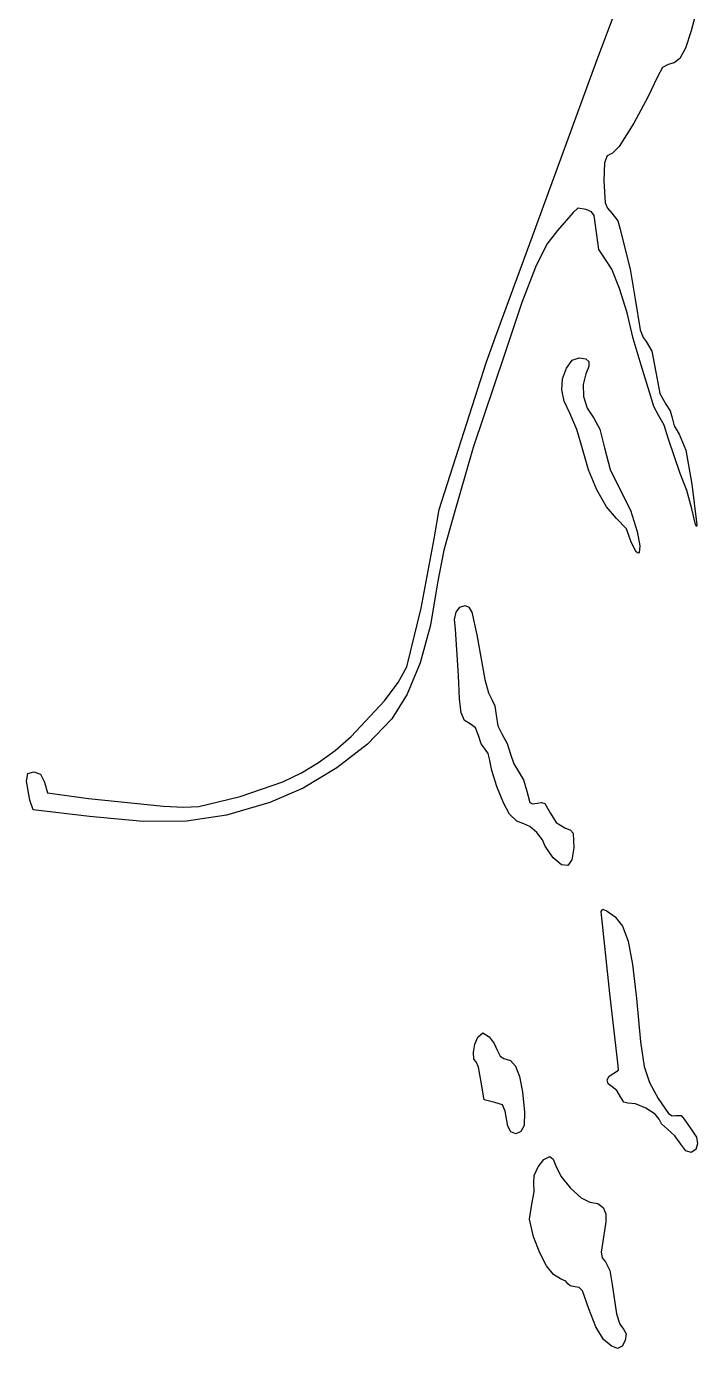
# Model space of a CAD drawing. Extents: x 17 to 207, y -112 to 170.
# Drawn here: x 16.7 to 74.8, y -106.4 to 8.1 of the extents above; entities that cross this region are included whole.
import ezdxf

# ---------------------------------------------------------------- set-up
doc = ezdxf.new("R2010")
doc.units = 0

msp = doc.modelspace()

# ---------------------------------------------------------------- linework, layer by layer
at = {"layer": 'Layer 1'}
for p, q in [((66.076618, 5.180783), (67.781497, 9.696338)), ((74.596749, 9.102528), (74.221039, 7.664194)), ((74.221039, 7.664194), (73.707179, 6.188791)), ((73.707179, 6.188791), (73.239684, 5.28069)), ((60.456631, -10.200328), (66.076618, 5.180783)), ((72.231064, 4.75745), (71.726901, 4.493131)), ((72.748076, 4.911151), (72.231064, 4.75745)), ((73.239684, 5.28069), (72.748076, 4.911151)), ((71.284747, 3.699116), (70.457782, 1.935227)), ((71.726901, 4.493131), (71.284747, 3.699116)), ((70.457782, 1.935227), (69.254305, -0.328844)), ((69.254305, -0.328844), (67.980964, -2.331729)), ((66.926982, -3.144773), (66.724556, -3.754034)), ((67.392753, -2.927879), (66.926982, -3.144773)), ((67.980964, -2.331729), (67.392753, -2.927879)), ((66.724556, -3.754034), (66.64476, -5.299624)), ((66.64476, -5.299624), (66.759828, -7.209683)), ((64.397915, -7.674739), (63.993333, -8.065656)), ((65.122222, -7.808692), (64.397915, -7.674739)), ((65.574223, -8.008004), (65.122222, -7.808692)), ((65.828926, -8.303932), (65.574223, -8.008004)), ((66.759828, -7.209683), (66.972648, -7.693899)), ((66.972648, -7.693899), (67.350315, -8.108356)), ((63.993333, -8.065656), (62.639425, -9.616185)), ((66.017041, -9.782555), (65.828926, -8.303932)), ((67.350315, -8.108356), (67.85358, -8.783527)), ((67.85358, -8.783527), (68.055871, -9.490342)), ((57.281967, -18.808106), (60.456631, -10.200328)), ((62.639425, -9.616185), (61.723945, -10.803209)), ((66.209044, -11.24569), (66.017041, -9.782555)), ((68.055871, -9.490342), (68.499163, -11.267721)), ((61.723945, -10.803209), (60.74283, -12.780266)), ((66.743639, -12.034773), (66.209044, -11.24569)), ((68.499163, -11.267721), (68.935951, -12.962148)), ((67.334893, -12.963318), (66.743639, -12.034773)), ((60.74283, -12.780266), (59.561879, -15.861318)), ((68.016823, -14.646362), (67.334893, -12.963318)), ((68.935951, -12.962148), (69.363607, -15.56255)), ((68.672751, -16.753358), (68.016823, -14.646362)), ((59.561879, -15.861318), (58.046891, -20.360328)), ((69.363607, -15.56255), (69.810186, -18.227564)), ((69.185996, -18.953761), (68.672751, -16.753358)), ((69.810186, -18.227564), (70.044711, -18.876191)), ((56.483984, -21.065884), (57.281967, -18.808106)), ((69.874429, -21.271567), (69.185996, -18.953761)), ((70.044711, -18.876191), (70.329518, -19.231439)), ((70.329518, -19.231439), (70.815715, -20.060957)), ((58.046891, -20.360328), (55.352874, -28.403662)), ((70.815715, -20.060957), (71.157679, -21.890876)), ((52.405342, -33.777624), (56.483984, -21.065884)), ((63.081159, -22.471402), (63.419874, -21.532566)), ((63.419874, -21.532566), (63.917139, -20.853953)), ((63.917139, -20.853953), (64.532106, -20.64255)), ((64.532106, -20.64255), (65.081988, -20.720461)), ((65.081988, -20.720461), (65.355036, -20.966559)), ((65.358815, -21.399395), (65.100886, -22.037518)), ((65.355036, -20.966559), (65.358815, -21.399395)), ((70.595657, -23.60484), (69.874429, -21.271567)), ((63.013476, -23.41156), (63.081159, -22.471402)), ((65.100886, -22.037518), (64.8525, -22.940443)), ((71.157679, -21.890876), (71.505496, -23.736186)), ((63.219177, -24.385669), (63.013476, -23.41156)), ((64.8525, -22.940443), (64.902207, -23.977313)), ((64.902207, -23.977313), (65.22299, -24.998091)), ((70.970575, -24.857511), (70.595657, -23.60484)), ((71.505496, -23.736186), (72.006254, -24.653549)), ((63.700615, -25.426358), (63.219177, -24.385669)), ((65.22299, -24.998091), (65.787834, -25.85274)), ((71.413638, -25.661449), (70.970575, -24.857511)), ((72.006254, -24.653549), (72.405407, -25.218255)), ((64.323059, -26.856406), (63.700615, -25.426358)), ((65.787834, -25.85274), (66.316925, -26.8263)), ((71.861557, -26.457637), (71.413638, -25.661449)), ((72.405407, -25.218255), (72.571427, -25.836596)), ((72.571427, -25.836596), (72.744325, -26.520043)), ((64.811399, -28.530803), (64.323059, -26.856406)), ((66.316925, -26.8263), (66.706279, -28.436428)), ((72.248149, -27.691615), (71.861557, -26.457637)), ((72.744325, -26.520043), (73.160015, -27.241358)), ((73.160015, -27.241358), (73.734557, -28.624744)), ((55.352874, -28.403662), (53.635458, -34.330328)), ((65.327128, -30.341193), (64.811399, -28.530803)), ((66.706279, -28.436428), (67.194774, -30.320709)), ((73.256541, -30.654948), (72.248149, -27.691615)), ((73.734557, -28.624744), (74.274463, -31.574231)), ((66.053115, -32.079581), (65.327128, -30.341193)), ((67.194774, -30.320709), (68.073081, -32.07255)), ((73.825564, -32.139381), (73.256541, -30.654948)), ((74.274463, -31.574231), (74.686976, -35.100499)), ((66.89276, -33.5481), (66.053115, -32.079581)), ((68.073081, -32.07255), (68.948842, -33.825098)), ((74.259152, -33.717708), (73.825564, -32.139381)), ((51.980795, -36.317624), (52.405342, -33.777624)), ((53.635458, -34.330328), (52.799101, -37.293662)), ((67.74946, -34.548881), (66.89276, -33.5481)), ((68.948842, -33.825098), (69.549558, -35.670884)), ((74.577717, -35.077208), (74.259152, -33.717708)), ((68.620315, -35.450045), (67.74946, -34.548881)), ((69.029247, -36.597165), (68.620315, -35.450045)), ((74.658559, -35.24907), (74.577717, -35.077208)), ((74.686976, -35.100499), (74.658559, -35.24907)), ((50.848133, -42.307798), (51.980795, -36.317624)), ((69.463688, -37.431215), (69.029247, -36.597165)), ((69.029247, -36.597165), (69.029247, -36.597165)), ((69.549558, -35.670884), (69.757381, -36.908363)), ((52.799101, -37.293662), (52.267807, -40.115884)), ((69.615298, -37.563175), (69.463688, -37.431215)), ((69.717579, -37.515044), (69.615298, -37.563175)), ((69.757381, -36.908363), (69.717579, -37.515044)), ((52.267807, -40.115884), (51.655716, -43.787237)), ((49.597237, -47.390895), (50.848133, -42.307798)), ((53.870529, -42.650564), (54.179118, -42.237122)), ((54.179118, -42.237122), (54.654679, -42.091439)), ((54.654679, -42.091439), (54.976388, -42.225139)), ((54.976388, -42.225139), (55.239014, -42.659637)), ((53.743477, -43.296352), (53.870529, -42.650564)), ((53.812527, -44.139074), (53.743477, -43.296352)), ((55.239014, -42.659637), (55.666874, -44.631439)), ((51.655716, -43.787237), (50.769955, -47.035017)), ((54.081079, -48.159217), (53.812527, -44.139074)), ((55.666874, -44.631439), (56.348375, -48.487505)), ((48.854927, -48.759109), (49.597237, -47.390895)), ((50.769955, -47.035017), (49.641247, -49.768007)), ((47.675078, -50.353297), (48.854927, -48.759109)), ((54.151706, -50.153068), (54.081079, -48.159217)), ((56.348375, -48.487505), (56.66819, -49.646677)), ((44.788883, -53.435134), (47.675078, -50.353297)), ((49.641247, -49.768007), (48.300315, -51.894993)), ((54.312591, -51.389194), (54.151706, -50.153068)), ((56.66819, -49.646677), (56.958365, -50.225338)), ((56.958365, -50.225338), (57.22184, -50.780716)), ((54.608666, -52.054561), (54.312591, -51.389194)), ((57.22184, -50.780716), (57.331427, -51.592084)), ((48.300315, -51.894993), (46.190626, -54.082918)), ((55.084864, -52.336134), (54.608666, -52.054561)), ((55.538682, -52.675506), (55.084864, -52.336134)), ((57.331427, -51.592084), (57.48787, -52.492732)), ((57.48787, -52.492732), (57.864002, -53.262783)), ((43.393078, -54.651293), (44.788883, -53.435134)), ((55.815086, -53.348042), (55.538682, -52.675506)), ((56.051809, -54.054765), (55.815086, -53.348042)), ((57.864002, -53.262783), (58.29557, -54.03647)), ((41.971802, -55.688624), (43.393078, -54.651293)), ((46.190626, -54.082918), (43.549358, -56.144593)), ((56.377659, -54.537439), (56.051809, -54.054765)), ((56.652619, -54.910484), (56.377659, -54.537439)), ((56.766982, -55.353654), (56.652619, -54.910484)), ((58.29557, -54.03647), (58.585298, -54.945815)), ((58.585298, -54.945815), (58.867152, -55.804857)), ((40.482304, -56.575386), (41.971802, -55.688624)), ((56.94765, -56.362422), (56.766982, -55.353654)), ((58.867152, -55.804857), (59.279787, -56.457566)), ((16.691433, -57.289304), (16.81874, -56.643029)), ((16.81874, -56.643029), (17.338625, -56.484773)), ((17.338625, -56.484773), (17.903154, -56.683736)), ((17.903154, -56.683736), (18.255848, -57.392625)), ((38.881835, -57.339837), (40.482304, -56.575386)), ((43.549358, -56.144593), (40.647784, -57.893524)), ((57.393109, -57.764463), (56.94765, -56.362422)), ((59.279787, -56.457566), (59.693373, -57.167391)), ((59.693373, -57.167391), (59.977511, -58.163769)), ((16.985057, -58.936211), (16.691433, -57.289304)), ((18.255848, -57.392625), (18.525878, -58.300506)), ((18.525878, -58.300506), (22.053656, -58.791403)), ((35.176982, -58.614845), (38.881835, -57.339837)), ((40.647784, -57.893524), (37.757176, -59.143221)), ((57.958544, -59.159134), (57.393109, -57.764463)), ((59.977511, -58.163769), (60.248705, -59.152842)), ((17.27871, -59.778532), (16.985057, -58.936211)), ((22.053656, -58.791403), (28.54476, -59.465293)), ((28.54476, -59.465293), (30.283157, -59.545199)), ((30.283157, -59.545199), (31.607858, -59.476272)), ((31.607858, -59.476272), (35.176982, -58.614845)), ((37.757176, -59.143221), (33.993549, -60.234971)), ((58.499138, -60.145788), (57.958544, -59.159134)), ((60.248705, -59.152842), (60.485994, -59.251981)), ((60.485994, -59.251981), (60.878116, -59.186345)), ((60.878116, -59.186345), (61.262573, -59.128355)), ((61.262573, -59.128355), (61.536965, -59.217072)), ((61.536965, -59.217072), (62.010708, -60.023134)), ((22.135613, -60.365836), (17.27871, -59.778532)), ((26.803806, -60.797674), (22.135613, -60.365836)), ((22.135613, -60.365836), (22.135613, -60.365836)), ((33.993549, -60.234971), (30.549439, -60.770254)), ((59.12161, -60.754816), (58.499138, -60.145788)), ((62.010708, -60.023134), (62.539873, -60.859707)), ((30.549439, -60.770254), (26.803806, -60.797674)), ((59.730315, -61.000328), (59.12161, -60.754816)), ((60.251742, -61.218742), (59.730315, -61.000328)), ((60.856244, -61.743007), (60.251742, -61.218742)), ((61.356393, -62.376655), (60.856244, -61.743007)), ((62.539873, -60.859707), (63.283332, -61.333633)), ((63.283332, -61.333633), (63.756676, -61.530674)), ((63.756676, -61.530674), (64.000288, -61.791983)), ((64.000288, -61.791983), (64.04783, -63.076129)), ((61.56476, -62.923221), (61.356393, -62.376655)), ((62.275156, -63.942213), (61.56476, -62.923221)), ((62.993873, -64.544174), (62.275156, -63.942213)), ((62.275156, -63.942213), (62.275156, -63.942213)), ((64.04783, -63.076129), (63.88004, -64.111214)), ((63.528778, -64.600535), (62.993873, -64.544174)), ((63.88004, -64.111214), (63.528778, -64.600535)), ((66.409994, -68.577591), (66.557485, -68.387897)), ((66.478576, -69.114217), (66.409994, -68.577591)), ((66.557485, -68.387897), (66.951348, -68.543209)), ((66.951348, -68.543209), (67.621884, -69.041601)), ((67.180116, -75.675884), (66.478576, -69.114217)), ((67.621884, -69.041601), (68.274477, -69.843221)), ((68.274477, -69.843221), (68.764762, -71.153513)), ((68.764762, -71.153513), (69.144979, -73.172253)), ((69.144979, -73.172253), (69.467366, -76.099217)), ((67.898253, -81.929815), (67.180116, -75.675884)), ((69.467366, -76.099217), (69.823181, -79.852362)), ((55.366896, -80.760311), (55.491451, -80.056103)), ((55.491451, -80.056103), (55.753714, -79.472986)), ((55.753714, -79.472986), (56.1745, -79.074093)), ((56.1745, -79.074093), (56.716109, -79.439825)), ((56.716109, -79.439825), (57.165311, -80.001814)), ((57.165311, -80.001814), (57.452534, -80.635516)), ((69.823181, -79.852362), (70.139498, -82.007035)), ((55.396974, -81.353241), (55.366896, -80.760311)), ((57.452534, -80.635516), (57.680845, -81.119143)), ((57.680845, -81.119143), (57.988417, -81.3203)), ((55.59861, -81.602522), (55.396974, -81.353241)), ((55.818005, -82.067219), (55.59861, -81.602522)), ((56.004618, -83.184462), (55.818005, -82.067219)), ((57.988417, -81.3203), (58.573803, -81.471701)), ((58.573803, -81.471701), (59.018663, -81.964328)), ((59.018663, -81.964328), (59.35555, -82.855813)), ((67.511837, -82.583837), (67.911671, -82.331418)), ((67.911671, -82.331418), (67.898253, -81.929815)), ((70.139498, -82.007035), (70.594597, -83.378059)), ((56.295225, -84.893741), (56.004618, -83.184462)), ((59.35555, -82.855813), (59.617017, -84.203793)), ((66.945027, -83.165899), (67.109637, -82.82673)), ((67.028846, -83.509715), (66.945027, -83.165899)), ((67.371934, -83.766546), (67.028846, -83.509715)), ((67.109637, -82.82673), (67.511837, -82.583837)), ((70.594597, -83.378059), (71.366761, -84.78026)), ((59.617017, -84.203793), (59.790499, -85.951944)), ((67.763887, -84.091511), (67.371934, -83.766546)), ((68.081412, -84.633053), (67.763887, -84.091511)), ((68.379958, -85.098173), (68.081412, -84.633053)), ((57.22977, -85.105718), (56.295225, -84.893741)), ((57.87993, -85.317791), (57.22977, -85.105718)), ((58.11599, -85.865884), (57.87993, -85.317791)), ((68.735126, -85.179435), (68.379958, -85.098173)), ((69.383528, -85.242104), (68.735126, -85.179435)), ((70.28916, -85.615701), (69.383528, -85.242104)), ((71.094628, -86.117409), (70.28916, -85.615701)), ((71.366761, -84.78026), (72.247919, -86.06556)), ((58.333036, -87.176411), (58.11599, -85.865884)), ((59.790499, -85.951944), (59.757866, -87.09657)), ((71.442538, -86.564412), (71.094628, -86.117409)), ((71.654032, -86.976534), (71.442538, -86.564412)), ((72.162518, -87.423497), (71.654032, -86.976534)), ((72.247919, -86.06556), (72.563996, -86.267386)), ((72.563996, -86.267386), (72.875837, -86.252162)), ((72.875837, -86.252162), (73.332871, -86.243349)), ((73.332871, -86.243349), (73.609589, -86.57096)), ((73.609589, -86.57096), (74.33111, -87.595539)), ((58.605524, -87.672889), (58.333036, -87.176411)), ((58.333036, -87.176411), (58.333036, -87.176411)), ((59.03187, -87.819581), (58.605524, -87.672889)), ((59.465008, -87.624729), (59.03187, -87.819581)), ((59.757866, -87.09657), (59.465008, -87.624729)), ((72.795916, -87.998214), (72.162518, -87.423497)), ((73.30773, -88.717542), (72.795916, -87.998214)), ((74.33111, -87.595539), (74.673349, -88.132533)), ((74.673349, -88.132533), (74.761518, -88.709781)), ((73.746949, -89.295759), (73.30773, -88.717542)), ((73.30773, -88.717542), (73.30773, -88.717542)), ((74.604337, -89.193239), (74.210528, -89.448864)), ((74.761518, -88.709781), (74.604337, -89.193239)), ((60.968397, -90.680048), (61.465522, -90.050399)), ((61.465522, -90.050399), (61.972032, -89.786967)), ((61.972032, -89.786967), (62.280013, -90.024414)), ((62.280013, -90.024414), (62.502534, -90.595279)), ((74.210528, -89.448864), (73.746949, -89.295759)), ((60.586304, -92.074124), (60.626657, -91.434946)), ((60.626657, -91.434946), (60.968397, -90.680048)), ((62.502534, -90.595279), (62.942695, -91.505049)), ((62.942695, -91.505049), (63.772197, -92.538863)), ((60.617206, -92.859118), (60.586304, -92.074124)), ((63.772197, -92.538863), (64.701184, -93.386585)), ((60.426673, -93.91204), (60.617206, -92.859118)), ((64.701184, -93.386585), (65.439804, -93.738078)), ((65.439804, -93.738078), (66.122145, -93.859234)), ((66.122145, -93.859234), (66.595402, -94.204319)), ((60.230366, -95.217303), (60.426673, -93.91204)), ((66.595402, -94.204319), (66.837332, -94.745763)), ((66.837332, -94.745763), (66.82569, -95.455993)), ((60.577597, -96.7427), (60.230366, -95.217303)), ((66.82569, -95.455993), (66.425466, -98.071335)), ((61.10037, -98.146164), (60.577597, -96.7427)), ((61.68286, -99.254997), (61.10037, -98.146164)), ((66.425466, -98.071335), (66.515322, -98.575109)), ((62.294647, -100.021431), (61.68286, -99.254997)), ((66.515322, -98.575109), (66.795097, -98.928088)), ((66.795097, -98.928088), (67.180737, -99.675906)), ((62.905315, -100.397704), (62.294647, -100.021431)), ((63.353784, -100.595132), (62.905315, -100.397704)), ((63.540315, -100.824226), (63.353784, -100.595132)), ((67.180737, -99.675906), (67.371764, -100.883634)), ((63.727882, -101.001942), (63.540315, -100.824226)), ((64.17884, -101.075856), (63.727882, -101.001942)), ((64.52867, -101.144277), (64.17884, -101.075856)), ((64.8005, -101.417062), (64.52867, -101.144277)), ((65.361724, -102.980856), (64.8005, -101.417062)), ((67.371764, -100.883634), (67.739914, -103.41891)), ((65.95745, -104.555723), (65.361724, -102.980856)), ((67.739914, -103.41891), (68.03277, -104.299493)), ((66.628202, -105.648392), (65.95745, -104.555723)), ((68.03277, -104.299493), (68.355882, -104.755751)), ((68.355882, -104.755751), (68.573059, -105.150959)), ((68.573059, -105.150959), (68.511872, -105.713814)), ((67.281696, -106.190911), (66.628202, -105.648392)), ((66.628202, -105.648392), (66.628202, -105.648392)), ((67.838828, -106.424503), (67.281696, -106.190911)), ((68.243426, -106.214826), (67.838828, -106.424503)), ((68.511872, -105.713814), (68.243426, -106.214826))]:
    msp.add_line(p, q, dxfattribs=at)

doc.saveas('drawing.dxf')
